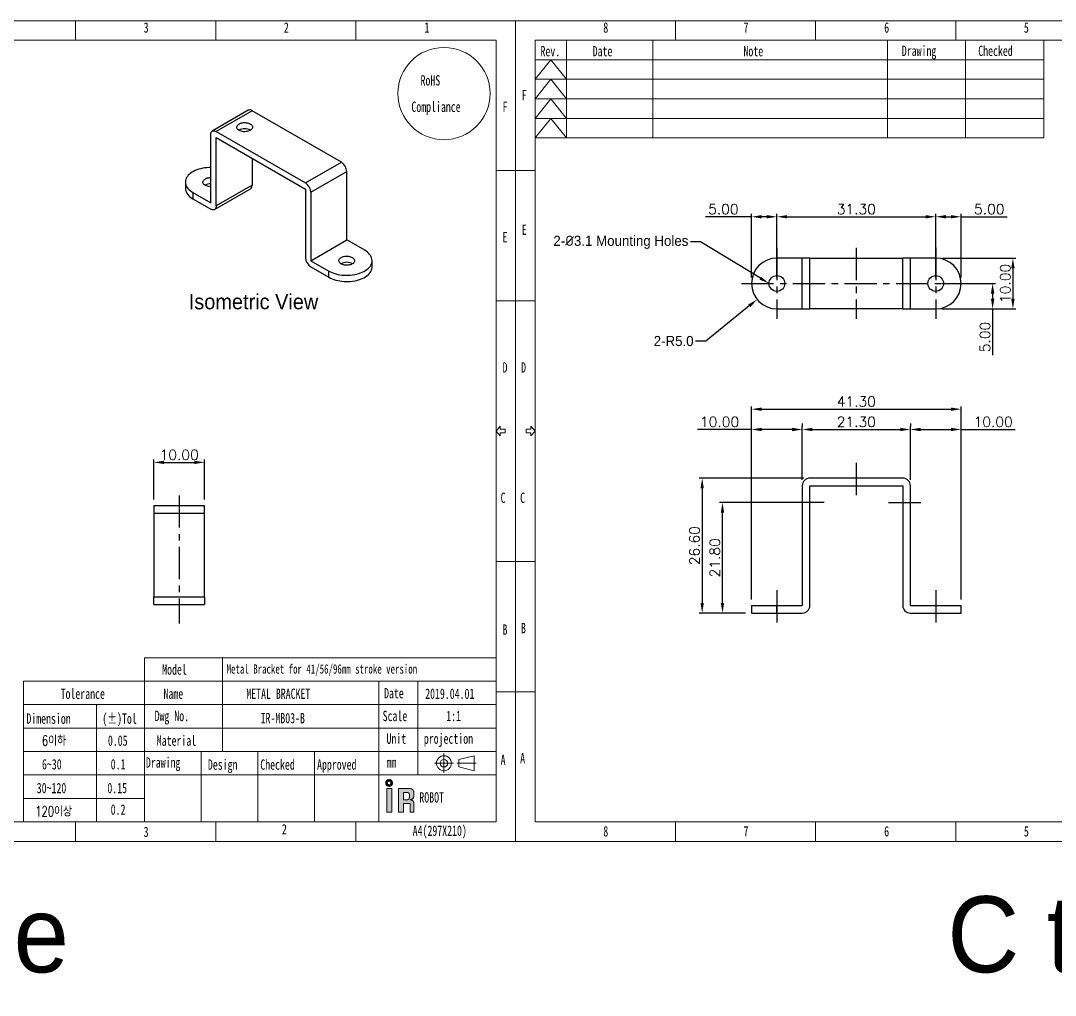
# Model space of a CAD drawing. Header units: millimetres. Extents: x 0 to 686, y -30 to 162.
# Drawn here: x 359.9 to 563.8, y -30.3 to 161.7 of the extents above; entities that cross this region are included whole.
import ezdxf
from ezdxf import colors
from ezdxf.entities.mleader import LeaderData, LeaderLine
from ezdxf.math import Vec2, Vec3

# ---------------------------------------------------------------- set-up
doc = ezdxf.new("R2010")
doc.units = ezdxf.units.MM
doc.linetypes.add('CENTER', pattern=[0.6, 0.375, -0.075, 0.075, -0.075])
doc.linetypes.add('CENTERX2', pattern=[20.32, 12.7, -2.54, 2.54, -2.54])
for name, color, linetype in [('CENTER', 1, 'CENTERX2'), ('LOGO', 100, 'Continuous'), ('TEXT', 102, 'Continuous')]:
    doc.layers.add(name, color=color, linetype=linetype)
doc.styles.add('SLDTEXTSTYLE0', font='TXT', dxfattribs={"width": 0.7})
doc.styles.add('SLDTEXTSTYLE1', font='TXT', dxfattribs={"width": 0.7, "bigfont": 'bigfont'})
doc.styles.get("Standard").update_dxf_attribs({"font": 'arial.ttf'})
doc.styles.add('STYLE2', font='')
doc.styles.add('USER2', font='SIMPLEX.SHX')
doc.styles.get('STYLE2').set_extended_font_data('Gulim')
doc.dimstyles.new('BASE80', dxfattribs={"dimscale": 0.8, "dimtxt": 2.5, "dimasz": 2.5, "dimexe": 0.7, "dimexo": 1.5, "dimtad": 1, "dimzin": 1, "dimdsep": 46, "dimtxsty": 'USER2', "dimcen": 0, "dimclrd": 6, "dimclre": 6, "dimclrt": 3, "dimadec": 0, "dimazin": 0, "dimtfac": 1, "dimtofl": 0, "dimtmove": 0, "dimatfit": 3, "dimfxl": 1, "dimtolj": 1, "dimtzin": 0, "dimlwe": -1, "dimarcsym": 0})

# ---------------------------------------------------------------- blocks, each defined once
blk = doc.blocks.new('*D53')
at = {"color": 6}
for p, q in [((386.14, 67.37), (386.14, 75.24)), ((396.14, 67.37), (396.14, 75.24))]:
    blk.add_line(p, q, dxfattribs=at)
at = {"color": 6, "lineweight": -2}
blk.add_line((388.14, 74.68), (394.14, 74.68), dxfattribs=at)
at = {"color": 6}
for points in [[(388.14, 75.02), (388.14, 74.35), (386.14, 74.68)], [(394.14, 75.02), (394.14, 74.35), (396.14, 74.68)]]:
    blk.add_solid(points, dxfattribs=at)
at = {"layer": 'Defpoints', "color": 0}
for p in [(396.14, 74.68), (386.14, 66.17), (396.14, 66.17)]:
    blk.add_point(p, dxfattribs=at)
at = {"color": 3, "insert": (391.14, 76.18), "char_height": 2, "attachment_point": 5, "style": 'USER2'}
blk.add_mtext('\\A1;10.00', dxfattribs=at)
blk = doc.blocks.new('*D58')
at = {"color": 6}
for p, q in [((513.93, 71.27), (513.93, 81.72)), ((535.23, 71.27), (535.23, 81.72))]:
    blk.add_line(p, q, dxfattribs=at)
at = {"color": 6, "lineweight": -2}
blk.add_line((515.93, 81.16), (533.23, 81.16), dxfattribs=at)
at = {"color": 6}
for points in [[(515.93, 81.5), (515.93, 80.83), (513.93, 81.16)], [(533.23, 81.5), (533.23, 80.83), (535.23, 81.16)]]:
    blk.add_solid(points, dxfattribs=at)
at = {"layer": 'Defpoints', "color": 0}
for p in [(535.23, 81.16), (513.93, 70.07), (535.23, 70.07)]:
    blk.add_point(p, dxfattribs=at)
at = {"color": 3, "insert": (524.58, 82.66), "char_height": 2, "attachment_point": 5, "style": 'USER2'}
blk.add_mtext('\\A1;21.30', dxfattribs=at)
blk = doc.blocks.new('*D59')
at = {"color": 6}
for p, q in [((503.93, 47.67), (503.93, 85.72)), ((545.23, 47.67), (545.23, 85.72))]:
    blk.add_line(p, q, dxfattribs=at)
at = {"color": 6, "lineweight": -2}
blk.add_line((505.93, 85.16), (543.23, 85.16), dxfattribs=at)
at = {"color": 6}
for points in [[(505.93, 85.5), (505.93, 84.83), (503.93, 85.16)], [(543.23, 85.5), (543.23, 84.83), (545.23, 85.16)]]:
    blk.add_solid(points, dxfattribs=at)
at = {"layer": 'Defpoints', "color": 0}
for p in [(545.23, 85.16), (503.93, 46.47), (545.23, 46.47)]:
    blk.add_point(p, dxfattribs=at)
at = {"color": 3, "insert": (524.58, 86.66), "char_height": 2, "attachment_point": 5, "style": 'USER2'}
blk.add_mtext('\\A1;41.30', dxfattribs=at)
blk = doc.blocks.new('*D60')
at = {"color": 6}
for p, q in [((503.93, 47.67), (503.93, 81.72)), ((513.93, 82.36), (513.93, 81.72))]:
    blk.add_line(p, q, dxfattribs=at)
at = {"color": 6, "lineweight": -2}
for p, q in [((503.93, 81.16), (493.31, 81.16)), ((511.93, 81.16), (505.93, 81.16))]:
    blk.add_line(p, q, dxfattribs=at)
at = {"color": 6}
for points in [[(505.93, 81.5), (505.93, 80.83), (503.93, 81.16)], [(511.93, 81.5), (511.93, 80.83), (513.93, 81.16)]]:
    blk.add_solid(points, dxfattribs=at)
at = {"layer": 'Defpoints', "color": 0}
for p in [(503.93, 81.16), (513.93, 81.16), (503.93, 46.47)]:
    blk.add_point(p, dxfattribs=at)
at = {"color": 3, "insert": (497.62, 82.66), "char_height": 2, "attachment_point": 5, "style": 'USER2'}
blk.add_mtext('\\A1;10.00', dxfattribs=at)
blk = doc.blocks.new('*D36')
at = {"color": 6}
for p, q in [((535.23, 82.36), (535.23, 81.72)), ((545.23, 47.67), (545.23, 81.72))]:
    blk.add_line(p, q, dxfattribs=at)
at = {"color": 6, "lineweight": -2}
for p, q in [((537.23, 81.16), (543.23, 81.16)), ((545.23, 81.16), (555.85, 81.16))]:
    blk.add_line(p, q, dxfattribs=at)
at = {"color": 6}
for points in [[(537.23, 81.5), (537.23, 80.83), (535.23, 81.16)], [(543.23, 81.5), (543.23, 80.83), (545.23, 81.16)]]:
    blk.add_solid(points, dxfattribs=at)
at = {"layer": 'Defpoints', "color": 0}
for p in [(535.23, 81.16), (545.23, 81.16), (545.23, 46.47)]:
    blk.add_point(p, dxfattribs=at)
at = {"color": 3, "insert": (551.54, 82.66), "char_height": 2, "attachment_point": 5, "style": 'USER2'}
blk.add_mtext('\\A1;10.00', dxfattribs=at)
blk = doc.blocks.new('*D61')
at = {"color": 6}
for p, q in [((514.23, 71.57), (493.64, 71.57)), ((502.73, 44.97), (493.64, 44.97))]:
    blk.add_line(p, q, dxfattribs=at)
at = {"color": 6, "lineweight": -2}
blk.add_line((494.2, 69.57), (494.2, 46.97), dxfattribs=at)
at = {"color": 6}
for points in [[(493.87, 69.57), (494.53, 69.57), (494.2, 71.57)], [(493.87, 46.97), (494.53, 46.97), (494.2, 44.97)]]:
    blk.add_solid(points, dxfattribs=at)
at = {"layer": 'Defpoints', "color": 0}
for p in [(515.43, 71.57), (494.2, 44.97), (503.93, 44.97)]:
    blk.add_point(p, dxfattribs=at)
at = {"color": 3, "insert": (492.7, 58.27), "char_height": 2, "attachment_point": 5, "rotation": 90, "style": 'USER2'}
blk.add_mtext('\\A1;26.60', dxfattribs=at)
blk = doc.blocks.new('*D64')
at = {"color": 6}
for p, q in [((512.73, 66.77), (497.64, 66.77)), ((502.73, 44.97), (497.64, 44.97))]:
    blk.add_line(p, q, dxfattribs=at)
at = {"color": 6, "lineweight": -2}
blk.add_line((498.2, 46.97), (498.2, 64.77), dxfattribs=at)
at = {"color": 6}
for points in [[(497.87, 64.77), (498.53, 64.77), (498.2, 66.77)], [(497.87, 46.97), (498.53, 46.97), (498.2, 44.97)]]:
    blk.add_solid(points, dxfattribs=at)
at = {"layer": 'Defpoints', "color": 0}
for p in [(498.2, 66.77), (513.93, 66.77), (503.93, 44.97)]:
    blk.add_point(p, dxfattribs=at)
at = {"color": 3, "insert": (496.7, 55.87), "char_height": 2, "attachment_point": 5, "rotation": 90, "style": 'USER2'}
blk.add_mtext('\\A1;21.80', dxfattribs=at)
blk = doc.blocks.new('*D65')
at = {"color": 6}
for p, q in [((508.93, 111.14), (508.93, 123.64)), ((540.23, 111.14), (540.23, 123.64))]:
    blk.add_line(p, q, dxfattribs=at)
at = {"color": 6, "lineweight": -2}
blk.add_line((510.93, 123.08), (538.23, 123.08), dxfattribs=at)
at = {"color": 6}
for points in [[(510.93, 123.41), (510.93, 122.75), (508.93, 123.08)], [(538.23, 123.41), (538.23, 122.75), (540.23, 123.08)]]:
    blk.add_solid(points, dxfattribs=at)
at = {"layer": 'Defpoints', "color": 0}
for p in [(540.23, 123.08), (508.93, 109.94), (540.23, 109.94)]:
    blk.add_point(p, dxfattribs=at)
at = {"color": 3, "insert": (524.58, 124.58), "char_height": 2, "attachment_point": 5, "style": 'USER2'}
blk.add_mtext('\\A1;31.30', dxfattribs=at)
blk = doc.blocks.new('*D66')
at = {"color": 6, "lineweight": -2}
for p, q in [((503.93, 123.08), (494.83, 123.08)), ((506.93, 123.08), (505.93, 123.08))]:
    blk.add_line(p, q, dxfattribs=at)
at = {"color": 6}
for p, q in [((503.93, 111.14), (503.93, 123.64)), ((508.93, 111.14), (508.93, 123.64))]:
    blk.add_line(p, q, dxfattribs=at)
for points in [[(505.93, 123.41), (505.93, 122.75), (503.93, 123.08)], [(506.93, 123.41), (506.93, 122.75), (508.93, 123.08)]]:
    blk.add_solid(points, dxfattribs=at)
at = {"layer": 'Defpoints', "color": 0}
for p in [(508.93, 123.08), (503.93, 109.94), (508.93, 109.94)]:
    blk.add_point(p, dxfattribs=at)
at = {"color": 3, "insert": (498.38, 124.58), "char_height": 2, "attachment_point": 5, "style": 'USER2'}
blk.add_mtext('\\A1;5.00', dxfattribs=at)
blk = doc.blocks.new('*D37')
at = {"color": 6}
for p, q in [((540.23, 111.14), (540.23, 123.64)), ((545.23, 111.14), (545.23, 123.64))]:
    blk.add_line(p, q, dxfattribs=at)
at = {"color": 6, "lineweight": -2}
for p, q in [((542.23, 123.08), (543.23, 123.08)), ((545.23, 123.08), (554.32, 123.08))]:
    blk.add_line(p, q, dxfattribs=at)
at = {"color": 6}
for points in [[(542.23, 123.41), (542.23, 122.75), (540.23, 123.08)], [(543.23, 123.41), (543.23, 122.75), (545.23, 123.08)]]:
    blk.add_solid(points, dxfattribs=at)
at = {"layer": 'Defpoints', "color": 0}
for p in [(540.23, 123.08), (540.23, 109.94), (545.23, 109.94)]:
    blk.add_point(p, dxfattribs=at)
at = {"color": 3, "insert": (550.77, 124.58), "char_height": 2, "attachment_point": 5, "style": 'USER2'}
blk.add_mtext('\\A1;5.00', dxfattribs=at)
blk = doc.blocks.new('*D67')
at = {"color": 6}
for p, q in [((541.43, 114.94), (555.99, 114.94)), ((541.43, 104.94), (555.99, 104.94))]:
    blk.add_line(p, q, dxfattribs=at)
at = {"color": 6, "lineweight": -2}
blk.add_line((555.43, 112.94), (555.43, 106.94), dxfattribs=at)
at = {"color": 6}
for points in [[(555.1, 112.94), (555.77, 112.94), (555.43, 114.94)], [(555.1, 106.94), (555.77, 106.94), (555.43, 104.94)]]:
    blk.add_solid(points, dxfattribs=at)
at = {"layer": 'Defpoints', "color": 0}
for p in [(540.23, 114.94), (540.23, 104.94), (555.43, 104.94)]:
    blk.add_point(p, dxfattribs=at)
at = {"color": 3, "insert": (553.93, 109.94), "char_height": 2, "attachment_point": 5, "rotation": 90, "style": 'USER2'}
blk.add_mtext('\\A1;10.00', dxfattribs=at)
blk = doc.blocks.new('*D68')
at = {"color": 6}
for p, q in [((541.43, 109.94), (551.99, 109.94)), ((541.43, 104.94), (551.99, 104.94))]:
    blk.add_line(p, q, dxfattribs=at)
at = {"color": 6, "lineweight": -2}
for p, q in [((551.43, 107.94), (551.43, 106.94)), ((551.43, 104.94), (551.43, 95.84))]:
    blk.add_line(p, q, dxfattribs=at)
at = {"color": 6}
for points in [[(551.1, 107.94), (551.77, 107.94), (551.43, 109.94)], [(551.1, 106.94), (551.77, 106.94), (551.43, 104.94)]]:
    blk.add_solid(points, dxfattribs=at)
at = {"layer": 'Defpoints', "color": 0}
for p in [(540.23, 109.94), (540.23, 104.94), (551.43, 104.94)]:
    blk.add_point(p, dxfattribs=at)
at = {"color": 3, "insert": (549.93, 99.39), "char_height": 2, "attachment_point": 5, "rotation": 90, "style": 'USER2'}
blk.add_mtext('\\A1;5.00', dxfattribs=at)

msp = doc.modelspace()

# ---------------------------------------------------------------- hatches: boundary and pattern name
at = {"layer": 'LOGO'}
h = msp.add_hatch(color=256, dxfattribs=at)
edge = h.paths.add_edge_path(flags=0)
edge.add_arc((432.505, 11.511), 0.674, 0, 360)
edge = h.paths.add_edge_path(flags=0)
edge.add_arc((432.505, 11.511), 0.359, 0, 360)
msp.add_hatch(color=256, dxfattribs=at).paths.add_polyline_path([(432.05, 10.387), (432.05, 5.762), (433.025, 5.762), (433.025, 10.387)], flags=0)
h = msp.add_hatch(color=256, dxfattribs=at)
edge = h.paths.add_edge_path(flags=0)
edge.add_line((437.401, 8.971), (437.401, 9.617))
edge.add_arc((436.631, 9.617), 0.77, 0, 90)
edge.add_line((436.631, 10.387), (434.36, 10.387))
edge.add_line((434.36, 10.387), (434.36, 5.762))
edge.add_line((434.36, 5.762), (435.353, 5.762))
edge.add_line((435.353, 5.762), (435.353, 7.482))
edge.add_line((435.353, 7.482), (436.631, 7.482))
edge.add_line((436.631, 7.482), (436.631, 5.762))
edge.add_line((436.631, 5.762), (437.401, 5.762))
edge.add_line((437.401, 5.762), (437.401, 7.431))
edge.add_arc((436.631, 7.431), 0.77, 0, 90)
edge.add_arc((436.631, 8.971), 0.77, 270, 360)
edge = h.paths.add_edge_path(flags=0)
edge.add_line((436.498, 9.232), (436.498, 8.586))
edge.add_arc((436.113, 8.586), 0.385, 270, 360, ccw=False)
edge.add_line((436.113, 8.201), (435.353, 8.201))
edge.add_line((435.353, 8.201), (435.353, 9.617))
edge.add_line((435.353, 9.617), (436.113, 9.617))
edge.add_arc((436.113, 9.232), 0.385, 0, 90, ccw=False)

# ---------------------------------------------------------------- linework, layer by layer
at = {"color": 6, "lineweight": 9}
for p, q in [((457.438, 161.721), (228.719, 161.721)), ((370.706, 157.87), (370.706, 161.721)), ((398.333, 157.87), (398.333, 161.721)), ((398.333, 157.87), (398.333, 161.721)), ((425.96, 157.87), (425.96, 161.721)), ((686.157, 161.721), (457.438, 161.721)), ((457.438, 161.721), (457.438, 0)), ((457.438, 161.721), (457.438, 0)), ((488.916, 157.87), (488.916, 161.721)), ((516.543, 157.87), (516.543, 161.721)), ((516.543, 157.87), (516.543, 161.721)), ((544.17, 157.87), (544.17, 161.721)), ((453.588, 157.87), (232.57, 157.87)), ((453.588, 157.87), (453.588, 3.85)), ((682.307, 157.87), (461.289, 157.87)), ((461.289, 157.87), (461.289, 3.85)), ((467.449, 157.87), (467.449, 138.618)), ((484.505, 157.87), (484.505, 138.618)), ((530.711, 157.87), (530.711, 138.618)), ((546.113, 157.87), (546.113, 138.618)), ((561.515, 157.87), (561.515, 138.618)), ((461.289, 150.169), (464.369, 154.02)), ((461.289, 154.02), (561.515, 154.02)), ((464.369, 154.02), (467.449, 150.169)), ((461.289, 146.319), (464.369, 150.169)), ((461.289, 150.169), (561.515, 150.169)), ((464.369, 150.169), (467.449, 146.319)), ((561.515, 146.319), (461.289, 146.319)), ((461.289, 142.468), (464.369, 146.319)), ((464.369, 146.319), (467.449, 142.468)), ((561.515, 142.468), (461.289, 142.468)), ((461.289, 138.618), (464.369, 142.468)), ((464.369, 142.468), (467.449, 138.618)), ((561.515, 138.618), (461.289, 138.618)), ((453.588, 132.226), (457.438, 132.226)), ((457.438, 132.226), (461.289, 132.226)), ((453.588, 106.543), (457.438, 106.543)), ((457.438, 106.543), (461.289, 106.543)), ((453.588, 80.86), (454.421, 81.821)), ((454.421, 81.245), (454.421, 81.821)), ((460.455, 81.821), (460.455, 81.245)), ((461.289, 80.86), (460.455, 81.821)), ((453.588, 80.86), (454.421, 79.9)), ((454.421, 81.245), (454.421, 81.43)), ((454.421, 81.245), (455.381, 81.245)), ((454.421, 79.9), (454.421, 80.475)), ((454.421, 80.475), (455.381, 80.475)), ((455.381, 80.475), (455.381, 81.245)), ((460.455, 81.245), (459.496, 81.245)), ((459.496, 81.245), (459.496, 80.475)), ((460.455, 80.475), (459.496, 80.475)), ((461.289, 80.86), (460.455, 79.9)), ((460.455, 80.475), (460.455, 79.9)), ((460.455, 80.475), (460.455, 80.29)), ((453.588, 55.178), (457.438, 55.178)), ((457.438, 55.178), (461.289, 55.178)), ((384.279, 36.195), (384.279, 3.85)), ((384.279, 36.195), (453.588, 36.195)), ((399.681, 36.195), (399.681, 17.712)), ((360.48, 31.574), (453.588, 31.574)), ((360.48, 31.574), (360.48, 3.85)), ((430.485, 31.574), (430.485, 3.85)), ((438.186, 31.574), (438.186, 22.333)), ((453.588, 29.495), (457.438, 29.495)), ((457.438, 29.495), (461.289, 29.495)), ((360.48, 26.953), (384.279, 26.953)), ((374.838, 26.953), (374.838, 3.85)), ((384.279, 26.953), (453.588, 26.953)), ((360.48, 22.333), (384.279, 22.333)), ((384.279, 22.333), (453.588, 22.333)), ((438.186, 22.333), (438.186, 13.092)), ((360.48, 17.712), (384.279, 17.712)), ((384.279, 17.712), (453.588, 17.712)), ((395.482, 17.712), (395.482, 3.85)), ((406.649, 17.712), (406.649, 3.85)), ((417.815, 17.712), (417.815, 3.85)), ((443.32, 17.29), (443.32, 13.5)), ((449.27, 16.869), (446.268, 16.132)), ((449.27, 16.869), (449.27, 13.921)), ((441.425, 15.395), (445.215, 15.395)), ((445.847, 15.395), (449.691, 15.395)), ((446.268, 16.132), (446.268, 14.658)), ((446.268, 14.658), (449.27, 13.921)), ((360.48, 13.092), (384.279, 13.092)), ((384.279, 13.092), (453.588, 13.092)), ((360.48, 8.471), (384.279, 8.471)), ((453.588, 3.85), (232.57, 3.85)), ((370.706, 0), (370.706, 3.85)), ((398.333, 0), (398.333, 3.85)), ((398.333, 0), (398.333, 3.85)), ((425.96, 0), (425.96, 3.85)), ((682.307, 3.85), (461.289, 3.85)), ((488.916, 0), (488.916, 3.85)), ((516.543, 0), (516.543, 3.85)), ((544.17, 0), (544.17, 3.85)), ((457.438, 0), (228.719, 0)), ((686.157, 0), (457.438, 0))]:
    msp.add_line(p, q, dxfattribs=at)
at = {"color": 7, "linetype": 'Continuous', "lineweight": 25}
for p, q in [((404.743, 144.057), (397.672, 139.975)), ((405.493, 143.983), (398.422, 139.901)), ((423.1, 133.819), (405.493, 143.983)), ((397.361, 125.816), (397.361, 139.288)), ((398.422, 139.901), (416.029, 129.737)), ((398.422, 125.203), (398.422, 138.676)), ((398.422, 138.676), (416.029, 128.512)), ((405.493, 134.594), (405.493, 129.285)), ((416.029, 129.737), (423.1, 133.819)), ((417.089, 127.9), (424.16, 131.982)), ((424.16, 118.509), (424.16, 131.982)), ((392.361, 129.898), (392.361, 128.673)), ((398.111, 124.516), (405.182, 128.598)), ((405.493, 129.285), (398.422, 125.203)), ((416.029, 128.512), (416.029, 115.039)), ((393.825, 127.857), (393.825, 126.632)), ((393.825, 127.857), (397.361, 125.816)), ((393.825, 126.632), (397.361, 124.591)), ((417.089, 127.9), (417.089, 114.427)), ((417.089, 114.427), (424.16, 118.509)), ((427.696, 116.468), (424.16, 118.509)), ((417.089, 114.427), (420.625, 112.386)), ((429.16, 113.202), (429.16, 114.427)), ((513.926, 114.935), (508.926, 114.935)), ((513.926, 104.935), (513.926, 114.935)), ((515.426, 114.935), (513.926, 114.935)), ((515.426, 104.935), (515.426, 114.935)), ((515.426, 114.935), (533.726, 114.935)), ((533.726, 104.935), (533.726, 114.935)), ((535.226, 114.935), (533.726, 114.935)), ((535.226, 104.935), (535.226, 114.935)), ((540.226, 114.935), (535.226, 114.935)), ((417.089, 113.202), (420.625, 111.161)), ((420.625, 111.161), (420.625, 112.386)), ((508.926, 104.935), (513.926, 104.935)), ((513.926, 104.935), (515.426, 104.935)), ((533.726, 104.935), (515.426, 104.935)), ((533.726, 104.935), (535.226, 104.935)), ((535.226, 104.935), (540.226, 104.935)), ((533.726, 71.568), (515.426, 71.568)), ((513.926, 70.068), (513.926, 46.468)), ((515.426, 70.068), (533.726, 70.068)), ((515.426, 46.468), (515.426, 70.068)), ((533.726, 70.068), (533.726, 46.468)), ((535.226, 46.468), (535.226, 70.068)), ((386.135, 66.175), (396.135, 66.175)), ((386.135, 66.175), (386.135, 64.675)), ((396.135, 64.675), (396.135, 66.175)), ((386.135, 64.675), (396.135, 64.675)), ((386.135, 64.675), (386.135, 48.175)), ((396.135, 48.175), (396.135, 64.675)), ((386.135, 46.675), (386.135, 48.175)), ((386.135, 48.175), (396.135, 48.175)), ((396.135, 48.175), (396.135, 46.675)), ((386.135, 46.675), (396.135, 46.675)), ((503.926, 46.468), (503.926, 44.968)), ((503.926, 46.468), (508.926, 46.468)), ((503.926, 44.968), (508.926, 44.968)), ((508.926, 44.968), (508.926, 46.468)), ((508.926, 46.468), (513.926, 46.468)), ((508.926, 44.968), (513.926, 44.968)), ((535.226, 46.468), (540.226, 46.468)), ((535.226, 44.968), (540.226, 44.968)), ((540.226, 46.468), (540.226, 44.968)), ((540.226, 46.468), (545.226, 46.468)), ((540.226, 44.968), (545.226, 44.968)), ((545.226, 44.968), (545.226, 46.468))]:
    msp.add_line(p, q, dxfattribs=at)
at = {"color": 100, "linetype": 'Continuous', "lineweight": 18}
for p, q in [((433.025, 10.387), (432.05, 10.387)), ((432.05, 10.387), (432.05, 5.762)), ((433.025, 5.762), (433.025, 10.387)), ((436.631, 10.387), (434.36, 10.387)), ((434.36, 10.387), (434.36, 5.762)), ((435.353, 8.201), (435.353, 9.617)), ((435.353, 9.617), (436.113, 9.617)), ((436.113, 8.201), (435.353, 8.201)), ((436.498, 9.232), (436.498, 8.586)), ((437.401, 8.971), (437.401, 9.617)), ((435.353, 5.762), (435.353, 7.482)), ((435.353, 7.482), (436.631, 7.482)), ((436.631, 7.482), (436.631, 5.762)), ((437.401, 5.762), (437.401, 7.431)), ((432.05, 5.762), (433.025, 5.762)), ((434.36, 5.762), (435.353, 5.762)), ((436.631, 5.762), (437.401, 5.762))]:
    msp.add_line(p, q, dxfattribs=at)
at = {"color": 102, "linetype": 'CENTER', "lineweight": 18}
for p, q in [((432.05, 10.387), (433.025, 10.387)), ((432.05, 10.387), (432.05, 5.762)), ((433.025, 10.387), (433.025, 5.762)), ((434.36, 10.387), (434.36, 5.762)), ((434.36, 10.387), (436.631, 10.387)), ((435.353, 9.617), (436.113, 9.617)), ((435.353, 9.617), (435.353, 8.201)), ((436.113, 8.201), (435.353, 8.201)), ((436.498, 9.232), (436.498, 8.586)), ((437.401, 9.617), (437.401, 8.971)), ((435.353, 7.482), (435.353, 5.762)), ((435.353, 7.482), (436.631, 7.482)), ((436.631, 7.482), (436.631, 5.762)), ((437.401, 7.431), (437.401, 5.762)), ((432.05, 5.762), (433.025, 5.762)), ((435.353, 5.762), (434.36, 5.762)), ((436.631, 5.762), (437.401, 5.762))]:
    msp.add_line(p, q, dxfattribs=at)
at = {"color": 7, "linetype": 'Continuous', "lineweight": 25, "flags": 128}
for points in [[(405.139, 140.105), (404.959, 140.016), (404.757, 139.944), (404.539, 139.89), (404.309, 139.856), (404.073, 139.843), (403.836, 139.851), (403.604, 139.88), (403.382, 139.928), (403.176, 139.996), (402.99, 140.081), (402.829, 140.182), (402.696, 140.295), (402.595, 140.419), (402.527, 140.551), (402.496, 140.686), (402.5, 140.823), (402.541, 140.958), (402.617, 141.088), (402.726, 141.21), (402.866, 141.32), (403.034, 141.417), (403.226, 141.498), (403.436, 141.561), (403.661, 141.605), (403.895, 141.628), (404.132, 141.631), (404.367, 141.613), (404.595, 141.574), (404.809, 141.516), (405.006, 141.439), (405.18, 141.346), (405.328, 141.238), (405.445, 141.119), (405.53, 140.991), (405.579, 140.857), (405.593, 140.721), (405.57, 140.584), (405.512, 140.451), (405.419, 140.325), (405.294, 140.209), (405.139, 140.105)], [(397.361, 139.288), (397.374, 139.473), (397.413, 139.637), (397.477, 139.778), (397.563, 139.891), (397.672, 139.975), (397.798, 140.027), (397.94, 140.045), (398.094, 140.03), (398.256, 139.982), (398.422, 139.901)], [(397.361, 132.784), (397.043, 132.778), (396.621, 132.752), (396.204, 132.706), (395.796, 132.639), (395.399, 132.552), (395.016, 132.447), (394.65, 132.323), (394.303, 132.181), (393.979, 132.023), (393.679, 131.85), (393.405, 131.663), (393.16, 131.463), (392.945, 131.251), (392.762, 131.03), (392.612, 130.801), (392.497, 130.565), (392.416, 130.325), (392.371, 130.081), (392.362, 129.836), (392.389, 129.592), (392.452, 129.349), (392.55, 129.111), (392.683, 128.878), (392.85, 128.653), (393.049, 128.437), (393.279, 128.231), (393.538, 128.037), (393.825, 127.857)], [(397.361, 129.003), (397.154, 129.011), (396.922, 129.039), (396.7, 129.088), (396.494, 129.156), (396.308, 129.241), (396.146, 129.342), (396.014, 129.455), (395.912, 129.579), (395.845, 129.71), (395.813, 129.846), (395.818, 129.983), (395.859, 130.118), (395.935, 130.248), (396.044, 130.369), (396.184, 130.48), (396.352, 130.577), (396.543, 130.658), (396.754, 130.721), (396.979, 130.765), (397.213, 130.788), (397.361, 130.792)], [(398.422, 125.203), (398.409, 125.019), (398.37, 124.855), (398.306, 124.714), (398.219, 124.6), (398.111, 124.516), (397.984, 124.465), (397.842, 124.446), (397.689, 124.461), (397.527, 124.51), (397.361, 124.591)], [(420.625, 112.386), (420.937, 112.22), (421.273, 112.07), (421.63, 111.937), (422.005, 111.822), (422.395, 111.726), (422.798, 111.649), (423.211, 111.593), (423.631, 111.556), (424.054, 111.541), (424.478, 111.546), (424.9, 111.572), (425.317, 111.619), (425.726, 111.685), (426.123, 111.772), (426.506, 111.877), (426.872, 112.001), (427.218, 112.143), (427.543, 112.301), (427.843, 112.474), (428.116, 112.661), (428.361, 112.861), (428.576, 113.073), (428.759, 113.294), (428.909, 113.523), (429.025, 113.759), (429.105, 113.999), (429.15, 114.243), (429.159, 114.488), (429.132, 114.732), (429.069, 114.975), (428.971, 115.213), (428.838, 115.446), (428.672, 115.671), (428.473, 115.887), (428.242, 116.093), (427.983, 116.287), (427.696, 116.468)], [(425.256, 113.794), (425.076, 113.705), (424.875, 113.632), (424.656, 113.579), (424.426, 113.545), (424.19, 113.532), (423.953, 113.54), (423.721, 113.569), (423.499, 113.617), (423.293, 113.685), (423.107, 113.77), (422.946, 113.871), (422.813, 113.984), (422.712, 114.108), (422.645, 114.239), (422.613, 114.375), (422.617, 114.512), (422.658, 114.647), (422.734, 114.777), (422.843, 114.899), (422.984, 115.009), (423.151, 115.106), (423.343, 115.187), (423.553, 115.25), (423.778, 115.294), (424.012, 115.317), (424.249, 115.32), (424.484, 115.302), (424.712, 115.263), (424.927, 115.204), (425.123, 115.128), (425.297, 115.035), (425.445, 114.927), (425.562, 114.808), (425.647, 114.68), (425.696, 114.546), (425.71, 114.409), (425.687, 114.273), (425.629, 114.14), (425.536, 114.014), (425.411, 113.898), (425.256, 113.794)], [(420.625, 111.161), (420.937, 110.995), (421.273, 110.845), (421.63, 110.712), (422.005, 110.597), (422.395, 110.501), (422.798, 110.425), (423.211, 110.368), (423.631, 110.332), (424.054, 110.316), (424.478, 110.321), (424.9, 110.347), (425.317, 110.394), (425.726, 110.46), (426.123, 110.547), (426.506, 110.653), (426.872, 110.777), (427.218, 110.918), (427.543, 111.076), (427.843, 111.249), (428.116, 111.437), (428.361, 111.637), (428.576, 111.848), (428.759, 112.069), (428.909, 112.298), (429.025, 112.534), (429.105, 112.775), (429.15, 113.018), (429.16, 113.202)]]:
    msp.add_lwpolyline(points, dxfattribs=at)
at = {"color": 6, "lineweight": 9}
for centre, radius in [((443.32, 147.361), 9.09), ((443.32, 15.395), 1.474), ((443.32, 15.395), 0.737)]:
    msp.add_circle(centre, radius, dxfattribs=at)
at = {"color": 7, "linetype": 'Continuous', "lineweight": 25}
for centre in [(508.926, 109.935), (540.226, 109.935)]:
    msp.add_circle(centre, 1.55, dxfattribs=at)
at = {"color": 100, "linetype": 'Continuous', "lineweight": 18}
for radius in [0.674, 0.359]:
    msp.add_circle((432.505, 11.511), radius, dxfattribs=at)
at = {"color": 102, "linetype": 'CENTER', "lineweight": 18}
for radius in [0.674, 0.359]:
    msp.add_circle((432.505, 11.511), radius, dxfattribs=at)
at = {"color": 7, "linetype": 'Continuous', "lineweight": 25}
for centre, radius, start, end in [((405.054, 143.377), 0.748, 54.08226, 114.60729), ((404.043, 138.071), 2.345, 61.18431, 118.81569), ((421.874, 131.886), 2.288, 2.38686, 57.61314), ((394.839, 128.905), 2.489, 185.35655, 245.96359), ((397.31, 127.371), 2.198, 88.66097, 119.39858), ((404.761, 129.203), 0.736, 304.86125, 6.45093), ((414.803, 127.804), 2.288, 2.38686, 57.61314), ((418.315, 115.134), 2.288, 182.38686, 237.61314), ((508.926, 109.935), 5, 90, 270), ((540.226, 109.935), 5, 270, 90), ((424.16, 111.76), 2.345, 61.18431, 118.81569), ((515.426, 70.068), 1.5, 90, 180), ((533.726, 70.068), 1.5, 0, 90), ((513.926, 46.468), 1.5, 270, 0), ((535.226, 46.468), 1.5, 180, 270)]:
    msp.add_arc(centre, radius, start, end, dxfattribs=at)
at = {"color": 100, "linetype": 'Continuous', "lineweight": 18}
for centre, radius, start, end in [((436.631, 9.617), 0.77, 0, 90), ((436.113, 9.232), 0.385, 0, 90), ((436.113, 8.586), 0.385, 270, 0), ((436.631, 8.971), 0.77, 270, 0), ((436.631, 7.431), 0.77, 0, 90)]:
    msp.add_arc(centre, radius, start, end, dxfattribs=at)
at = {"color": 102, "linetype": 'CENTER', "lineweight": 18}
for centre, radius, start, end in [((436.631, 9.617), 0.77, 0, 90), ((436.113, 9.232), 0.385, 0, 90), ((436.113, 8.586), 0.385, 270, 0), ((436.631, 8.971), 0.77, 270, 0), ((436.631, 7.431), 0.77, 0, 90)]:
    msp.add_arc(centre, radius, start, end, dxfattribs=at)
at = {"layer": 'CENTER', "ltscale": 0.5}
for p, q in [((508.926, 116.935), (508.926, 102.935)), ((524.576, 116.935), (524.576, 102.935)), ((540.226, 116.935), (540.226, 102.935)), ((501.926, 109.935), (547.226, 109.935)), ((524.576, 74.568), (524.576, 67.068)), ((391.135, 68.175), (391.135, 42.925)), ((518.219, 66.768), (511.119, 66.768)), ((530.933, 66.768), (538.033, 66.768)), ((508.926, 49.468), (508.926, 41.968)), ((540.226, 49.468), (540.226, 41.968))]:
    msp.add_line(p, q, dxfattribs=at)

# ---------------------------------------------------------------- texts
at = {"color": 6, "lineweight": 9, "attachment_point": 1}
for s, insert, char_height, style in [('3', (384.137, 161.393), 2.038, 'SLDTEXTSTYLE0'), ('2', (411.764, 161.393), 2.038, 'SLDTEXTSTYLE0'), ('1', (439.483, 161.393), 2.038, 'SLDTEXTSTYLE0'), ('8', (474.72, 161.393), 2.038, 'SLDTEXTSTYLE0'), ('7', (502.347, 161.393), 2.038, 'SLDTEXTSTYLE0'), ('6', (530.066, 161.393), 2.038, 'SLDTEXTSTYLE0'), ('5', (557.601, 161.393), 2.038, 'SLDTEXTSTYLE0'), ('Rev.', (462.339, 156.738), 2.0376, 'SLDTEXTSTYLE0'), ('Date', (472.62, 156.738), 2.0376, 'SLDTEXTSTYLE0'), ('Note', (502.347, 156.738), 2.0376, 'SLDTEXTSTYLE0'), ('Drawing', (533.547, 156.8), 2.0376, 'SLDTEXTSTYLE0'), ('Checked', (548.599, 156.8), 2.0376, 'SLDTEXTSTYLE0'), ('RoHS', (438.704, 150.978), 2.0376, 'SLDTEXTSTYLE0'), ('F', (458.651, 148.07), 2.038, 'SLDTEXTSTYLE0'), ('Compliance', (436.898, 145.778), 2.0376, 'SLDTEXTSTYLE0'), ('F', (454.866, 145.774), 2.038, 'SLDTEXTSTYLE0'), ('E', (458.651, 121.539), 2.038, 'SLDTEXTSTYLE0'), ('E', (454.866, 120.091), 2.038, 'SLDTEXTSTYLE0'), ('D', (454.866, 94.408), 2.038, 'SLDTEXTSTYLE0'), ('D', (458.507, 94.408), 2.038, 'SLDTEXTSTYLE0'), ('C', (454.481, 68.726), 2.038, 'SLDTEXTSTYLE0'), ('C', (458.331, 68.726), 2.038, 'SLDTEXTSTYLE0'), ('B', (458.499, 43.043), 2.038, 'SLDTEXTSTYLE0'), ('B', (454.866, 42.747), 2.038, 'SLDTEXTSTYLE0'), ('Model', (387.786, 34.881), 2.0376, 'SLDTEXTSTYLE0'), ('Tolerance', (367.773, 30.109), 2.0376, 'SLDTEXTSTYLE0'), ('Name', (388.054, 30.109), 2.0376, 'SLDTEXTSTYLE0'), ('Date', (431.51, 30.212), 2.0376, 'SLDTEXTSTYLE0'), ('Dimension', (361.032, 25.211), 2.0376, 'SLDTEXTSTYLE0'), ('(\\M+3A1BE)Tol', (375.994, 25.211), 2.03755, 'SLDTEXTSTYLE0'), ('Dwg No.', (386.303, 25.724), 2.0376, 'SLDTEXTSTYLE0'), ('Scale', (431.238, 25.724), 2.0376, 'SLDTEXTSTYLE0'), ('6이하', (364.102, 20.865), 2.0376, 'SLDTEXTSTYLE1'), ('0.05', (377.098, 20.865), 2.0376, 'SLDTEXTSTYLE0'), ('Material', (386.722, 20.865), 2.0376, 'SLDTEXTSTYLE0'), ('Unit', (431.991, 21.26), 2.0376, 'SLDTEXTSTYLE0'), ('Drawing', (384.585, 16.559), 2.0376, 'SLDTEXTSTYLE0'), ('A', (454.481, 17.103), 2.038, 'SLDTEXTSTYLE0'), ('A', (458.331, 17.399), 2.038, 'SLDTEXTSTYLE0'), ('6~30', (364.102, 16.207), 2.0376, 'SLDTEXTSTYLE0'), ('0.1', (377.649, 16.207), 2.0376, 'SLDTEXTSTYLE0'), ('Design', (396.801, 16.146), 2.0376, 'SLDTEXTSTYLE0'), ('Checked', (407.126, 16.146), 2.0376, 'SLDTEXTSTYLE0'), ('Approved', (418.311, 16.146), 2.0376, 'SLDTEXTSTYLE0'), ('mm', (431.991, 16.58), 2.0376, 'SLDTEXTSTYLE0'), ('30~120', (363.072, 11.523), 2.0376, 'SLDTEXTSTYLE0'), ('0.15', (376.987, 11.523), 2.0376, 'SLDTEXTSTYLE0'), ('120이상', (362.804, 6.948), 2.0376, 'SLDTEXTSTYLE1'), ('0.2', (377.649, 7.276), 2.0376, 'SLDTEXTSTYLE0'), ('3', (384.137, 2.892), 2.038, 'SLDTEXTSTYLE0'), ('2', (411.382, 3.405), 2.038, 'SLDTEXTSTYLE0'), ('A4(297X210)', (437.152, 3.115), 2.03755, 'SLDTEXTSTYLE0'), ('8', (474.72, 2.997), 2.038, 'SLDTEXTSTYLE0'), ('7', (502.347, 2.997), 2.038, 'SLDTEXTSTYLE0'), ('6', (530.066, 2.997), 2.038, 'SLDTEXTSTYLE0'), ('5', (557.601, 2.997), 2.038, 'SLDTEXTSTYLE0')]:
    msp.add_mtext(s, dxfattribs=dict(at, insert=insert, char_height=char_height, style=style))
at = {"color": 2, "attachment_point": 1}
for s, insert, char_height in [('{\\fGulim|b0|i0|c129|p50;Isometric View}', (393.038, 107.847), 3), ('{\\fGulim|b0|i0|c129|p50;B type}', (313.795, -10.817), 15), ('{\\fGulim|b0|i0|c129|p50;C type}', (542.514, -10.817), 15)]:
    msp.add_mtext_dynamic_manual_height_columns(s, width=141.38614, gutter_width=75, heights=[0], dxfattribs=dict(at, insert=insert, char_height=char_height))
at = {"color": 7, "linetype": 'Continuous', "lineweight": 18, "insert": (438.47, 9.678), "char_height": 2.0376, "attachment_point": 1, "style": 'SLDTEXTSTYLE0'}
msp.add_mtext('ROBOT', dxfattribs=at)
at = {"layer": 'TEXT', "lineweight": 20, "ltscale": 0.8, "insert": (400.488, 34.888), "char_height": 1.8338, "width": 55.4041, "attachment_point": 1, "style": 'SLDTEXTSTYLE0'}
msp.add_mtext('Metal Bracket for 41/56/96mm stroke version', dxfattribs=at)
at = {"layer": 'TEXT', "lineweight": 20, "width": 40.61322, "attachment_point": 1, "style": 'SLDTEXTSTYLE0'}
for s, insert, char_height in [('METAL BRACKET', (404.372, 30.109), 2.03755), ('2019.04.01', (439.612, 30.109), 2.0376), ('IR-MB03-B', (407.19, 25.301), 2.0376), ('1:1', (443.767, 25.724), 2.0376), ('projection', (439.353, 21.26), 2.0376)]:
    msp.add_mtext(s, dxfattribs=dict(at, insert=insert, char_height=char_height))

# ---------------------------------------------------------------- dimensions: what is measured, and where the dimension line sits
for base, p1, p2, picture, middle in [((508.926, 123.08), (503.926, 109.935), (508.926, 109.935), '*D66', (498.378, 123.08)), ((503.926, 81.164), (513.926, 81.164), (503.926, 46.468), '*D60', (497.617, 81.164))]:
    dim = msp.add_linear_dim(base=base, p1=p1, p2=p2, dimstyle='BASE80')
    dim.commit()
    dim.dimension.update_dxf_attribs({"geometry": picture, "text_midpoint": middle, "dimtype": 160})
for base, p1, p2, picture, middle in [((540.226, 123.08), (508.926, 109.935), (540.226, 109.935), '*D65', (524.576, 124.58)), ((396.135, 74.683), (386.135, 66.175), (396.135, 66.175), '*D53', (391.135, 76.183))]:
    dim = msp.add_linear_dim(base=base, p1=p1, p2=p2, dimstyle='BASE80')
    dim.commit()
    dim.dimension.update_dxf_attribs({"geometry": picture, "text_midpoint": middle})
for base, p1, p2, picture, middle in [((540.226, 123.08), (545.226, 109.935), (540.226, 109.935), '*D37', (550.774, 123.08)), ((545.226, 81.164), (535.226, 81.164), (545.226, 46.468), '*D36', (551.536, 81.164))]:
    dim = msp.add_linear_dim(base=base, p1=p1, p2=p2, angle=180, dimstyle='BASE80')
    dim.commit()
    dim.dimension.update_dxf_attribs({"geometry": picture, "text_midpoint": middle, "dimtype": 160})
for base, p1, p2, picture, middle in [((555.432, 104.935), (540.226, 114.935), (540.226, 104.935), '*D67', (555.432, 109.935)), ((494.199, 44.968), (515.426, 71.568), (503.926, 44.968), '*D61', (494.199, 58.268)), ((498.199, 66.768), (503.926, 44.968), (513.926, 66.768), '*D64', (498.199, 55.868))]:
    dim = msp.add_linear_dim(base=base, p1=p1, p2=p2, angle=90, dimstyle='BASE80', override={"dimtmove": 0})
    dim.commit()
    dim.dimension.update_dxf_attribs({"geometry": picture, "text_midpoint": middle, "dimtype": 160})
dim = msp.add_linear_dim(base=(551.432, 104.935), p1=(540.226, 109.935), p2=(540.226, 104.935), angle=90, dimstyle='BASE80', override={"dimtmove": 0})
dim.commit()
dim.dimension.update_dxf_attribs({"geometry": '*D68', "text_midpoint": (549.932, 99.388)})
for base, p1, p2, picture, middle in [((545.226, 85.164), (503.926, 46.468), (545.226, 46.468), '*D59', (524.576, 85.164)), ((535.226, 81.164), (513.926, 70.068), (535.226, 70.068), '*D58', (524.576, 81.164))]:
    dim = msp.add_linear_dim(base=base, p1=p1, p2=p2, dimstyle='BASE80', override={"dimtmove": 0})
    dim.commit()
    dim.dimension.update_dxf_attribs({"geometry": picture, "text_midpoint": middle, "dimtype": 160})

# ---------------------------------------------------------------- leaders
ml = msp.add_multileader_mtext('Standard')
ml.set_content('2-{\\fISOCPEUR|b0|i0|c129|p34;%%C}3.1 Mounting Holes', color=2, style='STYLE2')
ml.set_leader_properties(color=1)
ml.build(insert=Vec2(0, 0))
ml.multileader.update_dxf_attribs({"dogleg_length": 2.5, "arrow_head_size": 2, "scale": 0.8})
ctx = ml.context
ctx.base_point, ctx.scale, ctx.char_height, ctx.arrow_head_size, ctx.landing_gap_size, ctx.plane_origin = Vec3(461.485, 118.16), 0.8, 2, 2, 0.4, Vec3(507.376, 109.935)
ctx.text_align_type = 2
notes = []
notes.append((ctx, [(0, (1, 1, 0), (493.877, 118.16), (-1, 0), 2, [(0, [(507.376, 109.935)], 0, [])])]))
ctx.mtext.insert, ctx.mtext.alignment, ctx.mtext.flow_direction = Vec3(491.477, 119.351), 3, 5
ml = msp.add_multileader_mtext('Standard')
ml.set_content('2-R5.0', color=2, style='STYLE2')
ml.set_leader_properties(color=1)
ml.build(insert=Vec2(0, 0))
ml.multileader.update_dxf_attribs({"dogleg_length": 2.5, "arrow_head_size": 2, "scale": 0.8})
ctx = ml.context
ctx.base_point, ctx.scale, ctx.char_height, ctx.arrow_head_size, ctx.landing_gap_size, ctx.plane_origin = Vec3(483.309, 98.569), 0.8, 2, 2, 0.4, Vec3(505.037, 106.793)
ctx.text_align_type = 2
notes.append((ctx, [(0, (1, 1, 0), (494.908, 98.569), (-1, 0), 2, [(0, [(505.037, 106.793)], 0, [])])]))
ctx.mtext.insert, ctx.mtext.alignment, ctx.mtext.flow_direction = Vec3(492.508, 99.596), 3, 5
for ctx, leaders in notes:
    for number, flags, end, landing, length, lines in leaders:
        leader = LeaderData()
        leader.index, (leader.has_last_leader_line, leader.has_dogleg_vector, leader.attachment_direction) = number, flags
        leader.last_leader_point, leader.dogleg_vector, leader.dogleg_length = Vec3(end), Vec3(landing), length
        for number, points, colour, breaks in lines:
            line = LeaderLine()
            line.index, line.vertices, line.color, line.breaks = number, Vec3.list(points), colors.encode_raw_color(colour), breaks
            leader.lines.append(line)
        ctx.leaders.append(leader)

doc.saveas('drawing.dxf')
